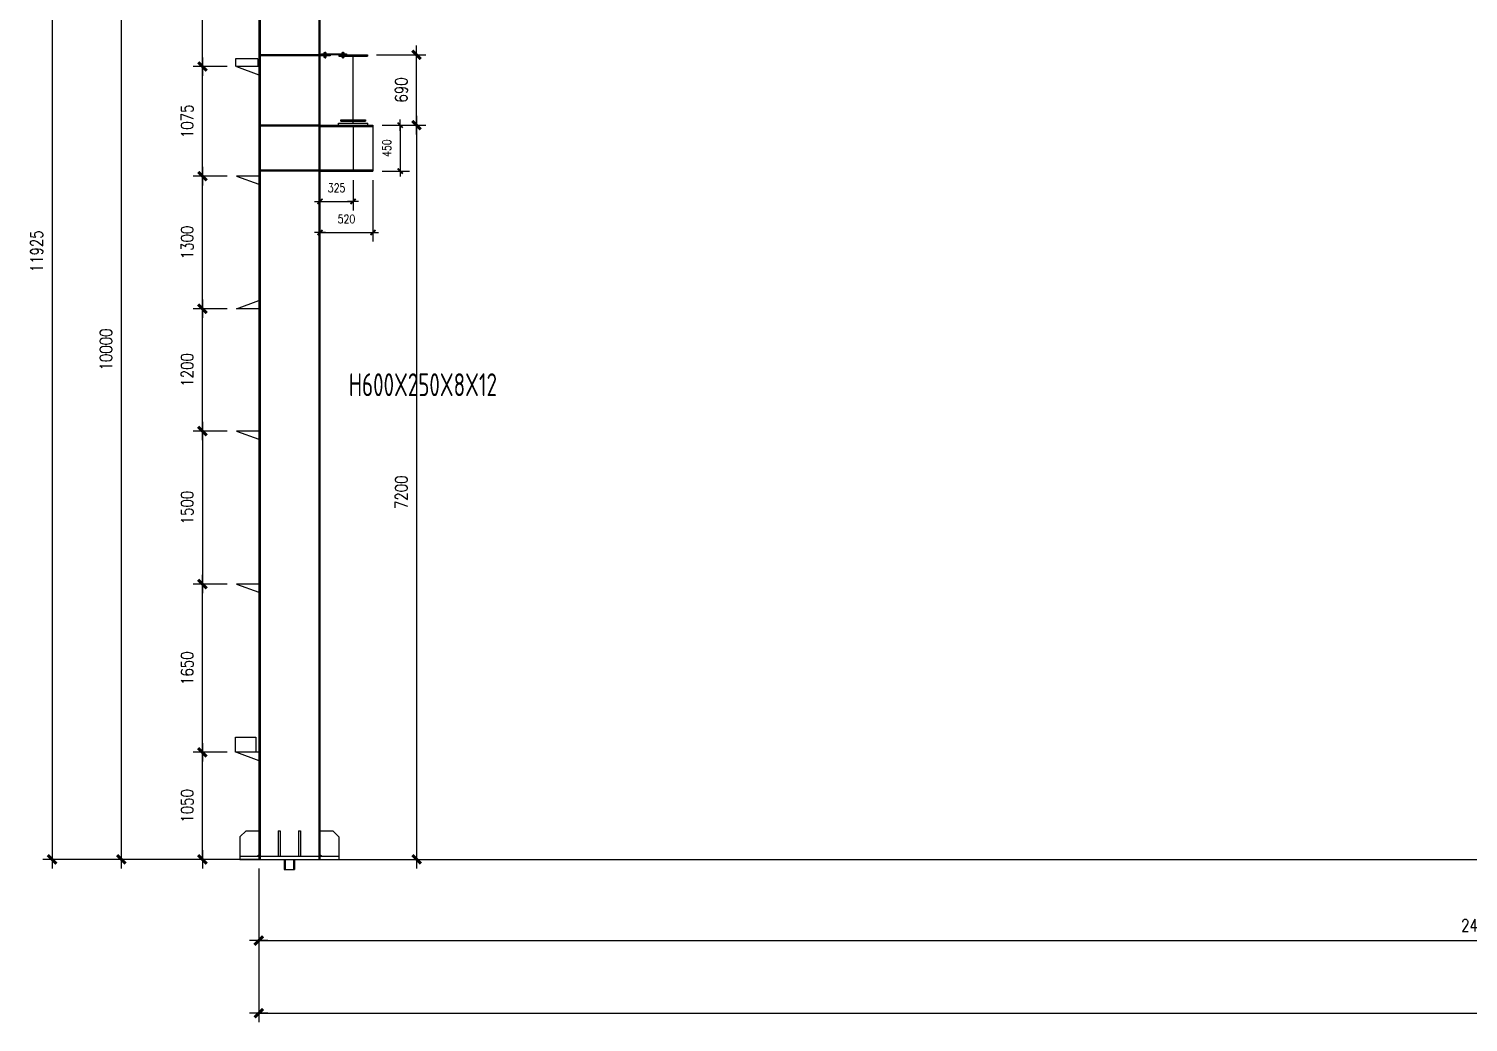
# Model space of a CAD drawing. Header units: millimetres. Extents: x 2451220 to 4527627, y -5186613 to -1639140.
# Drawn here: x 2483508 to 2497628, y -1674197 to -1664455 of the extents above; entities that cross this region are included whole.
import ezdxf

# ---------------------------------------------------------------- set-up
doc = ezdxf.new("R2010")
doc.units = ezdxf.units.MM
doc.header["$LTSCALE"] = 1000
doc.header["$PDMODE"] = 34
doc.linetypes.add('DASH', pattern=[0.35, 0.25, -0.1])
doc.styles.add('DIM_FONT', font='simplex.shx', dxfattribs={"width": 0.8, "bigfont": 'hztxt.shx'})
doc.styles.get("Standard").update_dxf_attribs({"font": 'txt', "bigfont": 'gbcbig.shx'})
doc.styles.add('TSSD_Label', font='Tssdeng.shx', dxfattribs={"width": 0.7, "bigfont": 'hztxt.shx'})
doc.dimstyles.get("Standard").update_dxf_attribs({"dimscale": 100, "dimtxt": 3.5, "dimasz": 1, "dimexe": 2.5, "dimexo": 3, "dimgap": 1.5, "dimtad": 1, "dimdec": 0, "dimzin": 0, "dimdsep": 46, "dimtxsty": 'Standard', "dimblk": 'ARCHTICK', "dimcen": 0.09, "dimadec": 0, "dimazin": 0, "dimtfac": 1, "dimtdec": 0, "dimtix": 1, "dimtmove": 2, "dimatfit": 3, "dimldrblk": 'ARCHTICK', "dimfxl": 1, "dimtolj": 1, "dimtzin": 0, "dimarcsym": 0})
doc.dimstyles.new('WGH(1)', dxfattribs={"dimscale": 1.2, "dimtxt": 100, "dimasz": 0.5, "dimexe": 75, "dimexo": 75, "dimgap": 75, "dimtad": 1, "dimdec": 0, "dimzin": 0, "dimdsep": 46, "dimtxsty": 'DIM_FONT', "dimblk1": '_DIMX', "dimblk2": '_DIMX', "dimsah": 1, "dimcen": 0.09, "dimclrd": 3, "dimclre": 3, "dimclrt": 7, "dimadec": 0, "dimazin": 0, "dimtfac": 1, "dimtdec": 0, "dimtix": 1, "dimtmove": 2, "dimatfit": 3, "dimldrblk": '_DIMX', "dimfxl": 1, "dimtolj": 1, "dimtzin": 0, "dimarcsym": 0})

# ---------------------------------------------------------------- blocks, each defined once
blk = doc.blocks.new('_DIMX')
blk.add_line((-150, 0), (150, 0))
at = {"const_width": 50}
blk.add_lwpolyline([(-70, -70), (70, 70)], dxfattribs=at)
blk = doc.blocks.new('*D1506')
at = {"color": 3, "lineweight": -2}
for p, q in [((2485444, -1662600), (2484325, -1662600)), ((2484415, -1662601), (2484415, -1672599)), ((2485674, -1672600), (2484325, -1672600))]:
    blk.add_line(p, q, dxfattribs=at)
at = {"layer": 'Defpoints', "color": 0}
for p in [(2485534, -1662600), (2484415, -1672600), (2485764, -1672600)]:
    blk.add_point(p, dxfattribs=at)
at = {"color": 3, "lineweight": -2, "xscale": 0.6, "yscale": 0.6, "zscale": 0.6}
for p, rotation in [((2484415, -1662600), 90), ((2484415, -1672600), 270)]:
    blk.add_blockref('_DIMX', p, dxfattribs=dict(at, rotation=rotation))
at = {"color": 7, "insert": (2484265, -1667600), "char_height": 120, "attachment_point": 5, "rotation": 90, "style": 'DIM_FONT'}
blk.add_mtext('\\A1;10000', dxfattribs=at)
blk = doc.blocks.new('*D278')
at = {"color": 3, "lineweight": -2}
for p, q in [((2485764, -1672690), (2485764, -1673487)), ((2509764, -1672690), (2509764, -1673487)), ((2485765, -1673397), (2509764, -1673397))]:
    blk.add_line(p, q, dxfattribs=at)
at = {"layer": 'Defpoints', "color": 0}
for p in [(2485764, -1672600), (2509764, -1672600), (2509764, -1673397)]:
    blk.add_point(p, dxfattribs=at)
at = {"color": 3, "lineweight": -2, "xscale": 0.6, "yscale": 0.6, "zscale": 0.6, "rotation": 180}
blk.add_blockref('_DIMX', (2485764, -1673397), dxfattribs=at)
at = {"color": 3, "lineweight": -2, "xscale": 0.6, "yscale": 0.6, "zscale": 0.6}
blk.add_blockref('_DIMX', (2509764, -1673397), dxfattribs=at)
at = {"color": 7, "insert": (2497764, -1673247), "char_height": 120, "attachment_point": 5, "style": 'DIM_FONT'}
blk.add_mtext('\\A1;24000', dxfattribs=at)
blk = doc.blocks.new('*D279')
at = {"color": 3, "lineweight": -2}
for p, q in [((2486974, -1665400), (2487402, -1665400)), ((2487312, -1665401), (2487312, -1672599)), ((2487029, -1672600), (2487402, -1672600))]:
    blk.add_line(p, q, dxfattribs=at)
at = {"layer": 'Defpoints', "color": 0}
for p in [(2486884, -1665400), (2486939, -1672600), (2487312, -1672600)]:
    blk.add_point(p, dxfattribs=at)
at = {"color": 3, "lineweight": -2, "xscale": 0.6, "yscale": 0.6, "zscale": 0.6}
for p, rotation in [((2487312, -1665400), 90), ((2487312, -1672600), 270)]:
    blk.add_blockref('_DIMX', p, dxfattribs=dict(at, rotation=rotation))
at = {"color": 7, "insert": (2487162, -1669000), "char_height": 120, "attachment_point": 5, "rotation": 90, "style": 'DIM_FONT'}
blk.add_mtext('\\A1;7200', dxfattribs=at)
blk = doc.blocks.new('*D1547')
at = {"color": 3, "lineweight": -2}
for p, q in [((2487064, -1665400), (2487241, -1665400)), ((2487151, -1665400), (2487151, -1665850)), ((2486974, -1665850), (2487241, -1665850))]:
    blk.add_line(p, q, dxfattribs=at)
at = {"layer": 'Defpoints', "color": 0}
for p in [(2486974, -1665400), (2486884, -1665850), (2487151, -1665850)]:
    blk.add_point(p, dxfattribs=at)
at = {"color": 3, "lineweight": -2, "xscale": 0.36, "yscale": 0.36, "zscale": 0.36}
for p, rotation in [((2487151, -1665400), 90), ((2487151, -1665850), 270)]:
    blk.add_blockref('_DIMX', p, dxfattribs=dict(at, rotation=rotation))
at = {"color": 7, "insert": (2487019, -1665625), "char_height": 84, "attachment_point": 5, "rotation": 90, "style": 'DIM_FONT'}
blk.add_mtext('\\A1;450', dxfattribs=at)
blk = doc.blocks.new('*D1548')
at = {"color": 3, "lineweight": -2}
for p, q in [((2486364, -1665940), (2486364, -1666237)), ((2486689, -1665940), (2486689, -1666237)), ((2486364, -1666147), (2486364, -1666147)), ((2486364, -1666147), (2486689, -1666147)), ((2486690, -1666147), (2486690, -1666147))]:
    blk.add_line(p, q, dxfattribs=at)
at = {"layer": 'Defpoints', "color": 0}
for p in [(2486364, -1665850), (2486689, -1665850), (2486689, -1666147)]:
    blk.add_point(p, dxfattribs=at)
at = {"color": 3, "lineweight": -2, "xscale": 0.36, "yscale": 0.36, "zscale": 0.36}
blk.add_blockref('_DIMX', (2486364, -1666147), dxfattribs=at)
at = {"color": 3, "lineweight": -2, "xscale": 0.36, "yscale": 0.36, "zscale": 0.36, "rotation": 180}
blk.add_blockref('_DIMX', (2486689, -1666147), dxfattribs=at)
at = {"color": 7, "insert": (2486527, -1666015), "char_height": 84, "attachment_point": 5, "style": 'DIM_FONT'}
blk.add_mtext('\\A1;325', dxfattribs=at)
blk = doc.blocks.new('*D1549')
at = {"color": 3, "lineweight": -2}
for p, q in [((2486364, -1665940), (2486364, -1666542)), ((2486884, -1665940), (2486884, -1666542)), ((2486365, -1666452), (2486884, -1666452))]:
    blk.add_line(p, q, dxfattribs=at)
at = {"layer": 'Defpoints', "color": 0}
for p in [(2486364, -1665850), (2486884, -1665850), (2486884, -1666452)]:
    blk.add_point(p, dxfattribs=at)
at = {"color": 3, "lineweight": -2, "xscale": 0.36, "yscale": 0.36, "zscale": 0.36, "rotation": 180}
blk.add_blockref('_DIMX', (2486364, -1666452), dxfattribs=at)
at = {"color": 3, "lineweight": -2, "xscale": 0.36, "yscale": 0.36, "zscale": 0.36}
blk.add_blockref('_DIMX', (2486884, -1666452), dxfattribs=at)
at = {"color": 7, "insert": (2486624, -1666320), "char_height": 84, "attachment_point": 5, "style": 'DIM_FONT'}
blk.add_mtext('\\A1;520', dxfattribs=at)
blk = doc.blocks.new('*D1550')
at = {"color": 3, "lineweight": -2}
for p, q in [((2486919, -1664710), (2487402, -1664710)), ((2487312, -1665399), (2487312, -1664711)), ((2487064, -1665400), (2487402, -1665400))]:
    blk.add_line(p, q, dxfattribs=at)
at = {"layer": 'Defpoints', "color": 0}
for p in [(2486829, -1664710), (2487312, -1664710), (2486974, -1665400)]:
    blk.add_point(p, dxfattribs=at)
at = {"color": 3, "lineweight": -2, "xscale": 0.6, "yscale": 0.6, "zscale": 0.6}
for p, rotation in [((2487312, -1664710), 90), ((2487312, -1665400), 270)]:
    blk.add_blockref('_DIMX', p, dxfattribs=dict(at, rotation=rotation))
at = {"color": 7, "insert": (2487162, -1665055), "char_height": 120, "attachment_point": 5, "rotation": 90, "style": 'DIM_FONT'}
blk.add_mtext('\\A1;690', dxfattribs=at)
blk = doc.blocks.new('*D1572')
at = {"color": 3, "lineweight": -2}
for p, q in [((2485454, -1671550), (2485121, -1671550)), ((2485211, -1672599), (2485211, -1671551)), ((2485454, -1672600), (2485121, -1672600))]:
    blk.add_line(p, q, dxfattribs=at)
at = {"layer": 'Defpoints', "color": 0}
for p in [(2485211, -1671550), (2485544, -1671550), (2485544, -1672600)]:
    blk.add_point(p, dxfattribs=at)
at = {"color": 3, "lineweight": -2, "xscale": 0.6, "yscale": 0.6, "zscale": 0.6}
for p, rotation in [((2485211, -1671550), 90), ((2485211, -1672600), 270)]:
    blk.add_blockref('_DIMX', p, dxfattribs=dict(at, rotation=rotation))
at = {"color": 7, "insert": (2485061, -1672075), "char_height": 120, "attachment_point": 5, "rotation": 90, "style": 'DIM_FONT'}
blk.add_mtext('\\A1;1050', dxfattribs=at)
blk = doc.blocks.new('*D1573')
at = {"color": 3, "lineweight": -2}
for p, q in [((2485454, -1669900), (2485121, -1669900)), ((2485211, -1671549), (2485211, -1669901)), ((2485454, -1671550), (2485121, -1671550))]:
    blk.add_line(p, q, dxfattribs=at)
at = {"layer": 'Defpoints', "color": 0}
for p in [(2485211, -1669900), (2485544, -1669900), (2485544, -1671550)]:
    blk.add_point(p, dxfattribs=at)
at = {"color": 3, "lineweight": -2, "xscale": 0.6, "yscale": 0.6, "zscale": 0.6}
for p, rotation in [((2485211, -1669900), 90), ((2485211, -1671550), 270)]:
    blk.add_blockref('_DIMX', p, dxfattribs=dict(at, rotation=rotation))
at = {"color": 7, "insert": (2485061, -1670725), "char_height": 120, "attachment_point": 5, "rotation": 90, "style": 'DIM_FONT'}
blk.add_mtext('\\A1;1650', dxfattribs=at)
blk = doc.blocks.new('*D1574')
at = {"color": 3, "lineweight": -2}
for p, q in [((2485454, -1667200), (2485121, -1667200)), ((2485211, -1668399), (2485211, -1667201)), ((2485454, -1668400), (2485121, -1668400))]:
    blk.add_line(p, q, dxfattribs=at)
at = {"layer": 'Defpoints', "color": 0}
for p in [(2485211, -1667200), (2485544, -1667200), (2485544, -1668400)]:
    blk.add_point(p, dxfattribs=at)
at = {"color": 3, "lineweight": -2, "xscale": 0.6, "yscale": 0.6, "zscale": 0.6}
for p, rotation in [((2485211, -1667200), 90), ((2485211, -1668400), 270)]:
    blk.add_blockref('_DIMX', p, dxfattribs=dict(at, rotation=rotation))
at = {"color": 7, "insert": (2485061, -1667800), "char_height": 120, "attachment_point": 5, "rotation": 90, "style": 'DIM_FONT'}
blk.add_mtext('\\A1;1200', dxfattribs=at)
blk = doc.blocks.new('*D1575')
at = {"color": 3, "lineweight": -2}
for p, q in [((2485454, -1665900), (2485121, -1665900)), ((2485211, -1667199), (2485211, -1665901)), ((2485454, -1667200), (2485121, -1667200))]:
    blk.add_line(p, q, dxfattribs=at)
at = {"layer": 'Defpoints', "color": 0}
for p in [(2485211, -1665900), (2485544, -1665900), (2485544, -1667200)]:
    blk.add_point(p, dxfattribs=at)
at = {"color": 3, "lineweight": -2, "xscale": 0.6, "yscale": 0.6, "zscale": 0.6}
for p, rotation in [((2485211, -1665900), 90), ((2485211, -1667200), 270)]:
    blk.add_blockref('_DIMX', p, dxfattribs=dict(at, rotation=rotation))
at = {"color": 7, "insert": (2485061, -1666550), "char_height": 120, "attachment_point": 5, "rotation": 90, "style": 'DIM_FONT'}
blk.add_mtext('\\A1;1300', dxfattribs=at)
blk = doc.blocks.new('*D1576')
at = {"color": 3, "lineweight": -2}
for p, q in [((2485454, -1664825), (2485121, -1664825)), ((2485211, -1665899), (2485211, -1664826)), ((2485454, -1665900), (2485121, -1665900))]:
    blk.add_line(p, q, dxfattribs=at)
at = {"layer": 'Defpoints', "color": 0}
for p in [(2485211, -1664825), (2485544, -1664825), (2485544, -1665900)]:
    blk.add_point(p, dxfattribs=at)
at = {"color": 3, "lineweight": -2, "xscale": 0.6, "yscale": 0.6, "zscale": 0.6}
for p, rotation in [((2485211, -1664825), 90), ((2485211, -1665900), 270)]:
    blk.add_blockref('_DIMX', p, dxfattribs=dict(at, rotation=rotation))
at = {"color": 7, "insert": (2485061, -1665362), "char_height": 120, "attachment_point": 5, "rotation": 90, "style": 'DIM_FONT'}
blk.add_mtext('\\A1;1075', dxfattribs=at)
blk = doc.blocks.new('*D1577')
at = {"color": 3, "lineweight": -2}
for p, q in [((2485454, -1663475), (2485121, -1663475)), ((2485211, -1664824), (2485211, -1663476)), ((2485454, -1664825), (2485121, -1664825))]:
    blk.add_line(p, q, dxfattribs=at)
at = {"layer": 'Defpoints', "color": 0}
for p in [(2485211, -1663475), (2485544, -1663475), (2485544, -1664825)]:
    blk.add_point(p, dxfattribs=at)
at = {"color": 3, "lineweight": -2, "xscale": 0.6, "yscale": 0.6, "zscale": 0.6}
for p, rotation in [((2485211, -1663475), 90), ((2485211, -1664825), 270)]:
    blk.add_blockref('_DIMX', p, dxfattribs=dict(at, rotation=rotation))
at = {"color": 7, "insert": (2485061, -1664150), "char_height": 120, "attachment_point": 5, "rotation": 90, "style": 'DIM_FONT'}
blk.add_mtext('\\A1;1350', dxfattribs=at)
blk = doc.blocks.new('*D282')
at = {"color": 3, "lineweight": -2}
for p, q in [((2485364, -1668400), (2485121, -1668400)), ((2485211, -1668401), (2485211, -1669899)), ((2485364, -1669900), (2485121, -1669900))]:
    blk.add_line(p, q, dxfattribs=at)
at = {"layer": 'Defpoints', "color": 0}
for p in [(2485454, -1668400), (2485211, -1669900), (2485454, -1669900)]:
    blk.add_point(p, dxfattribs=at)
at = {"color": 3, "lineweight": -2, "xscale": 0.6, "yscale": 0.6, "zscale": 0.6}
for p, rotation in [((2485211, -1668400), 90), ((2485211, -1669900), 270)]:
    blk.add_blockref('_DIMX', p, dxfattribs=dict(at, rotation=rotation))
at = {"color": 7, "insert": (2485061, -1669150), "char_height": 120, "attachment_point": 5, "rotation": 90, "style": 'DIM_FONT'}
blk.add_mtext('\\A1;1500', dxfattribs=at)
blk = doc.blocks.new('*D285')
at = {"color": 3, "lineweight": -2}
for p, q in [((2484669, -1660675), (2483646, -1660675)), ((2483736, -1660676), (2483736, -1672599)), ((2484669, -1672600), (2483646, -1672600))]:
    blk.add_line(p, q, dxfattribs=at)
at = {"layer": 'Defpoints', "color": 0}
for p in [(2484759, -1660675), (2483736, -1672600), (2484759, -1672600)]:
    blk.add_point(p, dxfattribs=at)
at = {"color": 3, "lineweight": -2, "xscale": 0.6, "yscale": 0.6, "zscale": 0.6}
for p, rotation in [((2483736, -1660675), 90), ((2483736, -1672600), 270)]:
    blk.add_blockref('_DIMX', p, dxfattribs=dict(at, rotation=rotation))
at = {"color": 7, "insert": (2483586, -1666637), "char_height": 120, "attachment_point": 5, "rotation": 90, "style": 'DIM_FONT'}
blk.add_mtext('\\A1;11925', dxfattribs=at)
blk = doc.blocks.new('*D86')
at = {"color": 3, "lineweight": -2}
for p, q in [((2485764, -1673179), (2485764, -1674197)), ((2533764, -1673179), (2533764, -1674197)), ((2485765, -1674107), (2533764, -1674107))]:
    blk.add_line(p, q, dxfattribs=at)
at = {"layer": 'Defpoints', "color": 0}
for p in [(2485764, -1673089), (2533764, -1673089), (2533764, -1674107)]:
    blk.add_point(p, dxfattribs=at)
at = {"color": 3, "lineweight": -2, "xscale": 0.6, "yscale": 0.6, "zscale": 0.6, "rotation": 180}
blk.add_blockref('_DIMX', (2485764, -1674107), dxfattribs=at)
at = {"color": 3, "lineweight": -2, "xscale": 0.6, "yscale": 0.6, "zscale": 0.6}
blk.add_blockref('_DIMX', (2533764, -1674107), dxfattribs=at)
at = {"color": 7, "insert": (2509764, -1673957), "char_height": 120, "attachment_point": 5, "style": 'DIM_FONT'}
blk.add_mtext('\\A1;48000', dxfattribs=at)

msp = doc.modelspace()

# ---------------------------------------------------------------- linework, layer by layer
for p, q in [((2485764.3, -1663367.9), (2485764.3, -1672599.9)), ((2485776.3, -1663367.9), (2485776.3, -1672599.9)), ((2486352.3, -1663367.9), (2486352.3, -1672599.9)), ((2486364.3, -1663367.9), (2486364.3, -1672599.9)), ((2486352.3, -1664709.9), (2485776.3, -1664709.9)), ((2486352.3, -1664719.9), (2485776.3, -1664719.9)), ((2486364.3, -1664709.9), (2486464.3, -1664709.9)), ((2486464.3, -1664719.9), (2486364.3, -1664719.9)), ((2486379.3, -1664709.9), (2486379.3, -1664699.9)), ((2486379.3, -1664699.9), (2486589.3, -1664699.9)), ((2486414.3, -1664709.9), (2486379.3, -1664709.9)), ((2486414.3, -1664679.6), (2486414.3, -1664744.9)), ((2486464.3, -1664709.9), (2486464.3, -1664719.9)), ((2486549.3, -1664709.9), (2486829.3, -1664709.9)), ((2486549.3, -1664709.9), (2486549.3, -1664723.9)), ((2486549.3, -1664723.9), (2486829.3, -1664723.9)), ((2486589.3, -1664679.6), (2486589.3, -1664744.9)), ((2486589.3, -1664699.9), (2486624.3, -1664699.9)), ((2486624.3, -1664699.9), (2486624.3, -1664709.9)), ((2486689.3, -1665379.9), (2486689.3, -1664709.9)), ((2486829.3, -1664709.9), (2486829.3, -1664723.9)), ((2485764.3, -1664824.9), (2485544.3, -1664824.9)), ((2485544.3, -1664824.9), (2485764.3, -1664904.9)), ((2486569.3, -1665347.9), (2486809.3, -1665347.9)), ((2486569.3, -1665359.9), (2486809.3, -1665359.9)), ((2486352.3, -1665399.9), (2485776.3, -1665399.9)), ((2486352.3, -1665409.9), (2485776.3, -1665409.9)), ((2486364.3, -1665399.9), (2486884.3, -1665399.9)), ((2486364.3, -1665411.9), (2486884.3, -1665411.9)), ((2486544.3, -1665379.9), (2486834.3, -1665379.9)), ((2486544.3, -1665399.9), (2486544.3, -1665379.9)), ((2486689.3, -1665411.9), (2486689.3, -1665837.9)), ((2486834.3, -1665399.9), (2486834.3, -1665379.9)), ((2486884.3, -1665399.9), (2486884.3, -1665849.9)), ((2485764.3, -1665899.9), (2485544.3, -1665899.9)), ((2485544.3, -1665899.9), (2485764.3, -1665979.9)), ((2486352.3, -1665839.9), (2485776.3, -1665839.9)), ((2486352.3, -1665849.9), (2485776.3, -1665849.9)), ((2486364.3, -1665837.9), (2486884.3, -1665837.9)), ((2486364.3, -1665849.9), (2486884.3, -1665849.9)), ((2485544.3, -1667199.9), (2485764.3, -1667119.9)), ((2485764.3, -1667199.9), (2485544.3, -1667199.9)), ((2485764.3, -1668399.9), (2485544.3, -1668399.9)), ((2485544.3, -1668399.9), (2485764.3, -1668479.9)), ((2485764.3, -1669899.9), (2485544.3, -1669899.9)), ((2485544.3, -1669899.9), (2485764.3, -1669979.9)), ((2485764.3, -1671549.9), (2485544.3, -1671549.9)), ((2485544.3, -1671549.9), (2485764.3, -1671629.9)), ((2485579.3, -1672379.9), (2485639.3, -1672319.9)), ((2485579.3, -1672379.9), (2485579.3, -1672569.9)), ((2485639.3, -1672319.9), (2485778.3, -1672319.9)), ((2485954.3, -1672319.9), (2485954.3, -1672569.9)), ((2485954.3, -1672319.9), (2485974.3, -1672319.9)), ((2485974.3, -1672319.9), (2485974.3, -1672569.9)), ((2486154.3, -1672319.9), (2486154.3, -1672569.9)), ((2486154.3, -1672319.9), (2486174.3, -1672319.9)), ((2486174.3, -1672319.9), (2486174.3, -1672569.9)), ((2486350.3, -1672319.9), (2486489.3, -1672319.9)), ((2486489.3, -1672319.9), (2486549.3, -1672379.9)), ((2486549.3, -1672379.9), (2486549.3, -1672569.9)), ((2485579.3, -1672569.9), (2485579.3, -1672599.9)), ((2485579.3, -1672569.9), (2486549.3, -1672569.9)), ((2485749.3, -1672569.9), (2485764.3, -1672554.9)), ((2485764.3, -1672569.9), (2486364.3, -1672569.9)), ((2486379.3, -1672569.9), (2486364.3, -1672554.9)), ((2486549.3, -1672569.9), (2486549.3, -1672599.9)), ((2485764.3, -1672599.9), (2485544.3, -1672599.9)), ((2485579.3, -1672599.9), (2486549.3, -1672599.9)), ((2485764.3, -1672599.9), (2486364.3, -1672599.9)), ((2485764.3, -1672599.9), (2509764.3, -1672599.9)), ((2486014.3, -1672599.9), (2486014.3, -1672699.9)), ((2486014.3, -1672699.9), (2486114.3, -1672699.9)), ((2486024.3, -1672599.9), (2486024.3, -1672699.9)), ((2486104.3, -1672599.9), (2486104.3, -1672699.9)), ((2486114.3, -1672599.9), (2486114.3, -1672699.9))]:
    msp.add_line(p, q)
at = {"color": 2}
msp.add_line((2485754.3, -1664749.9), (2485534.3, -1664749.9), dxfattribs=at)
for points in [[(2485534.3, -1664749.9), (2485534.3, -1664824.9)], [(2485754.3, -1664749.9), (2485754.3, -1664824.9)]]:
    msp.add_lwpolyline(points, dxfattribs=at)
msp.add_lwpolyline([(2486379.3, -1664699.9), (2486624.3, -1664699.9), (2486624.3, -1664709.9), (2486379.3, -1664709.9)], close=True, dxfattribs=at)
for points in [[(2486406.7, -1664688.5), (2486422.4, -1664688.5), (2486422.4, -1664736.3), (2486406.7, -1664736.3)], [(2486581.8, -1664688.5), (2486597.5, -1664688.5), (2486597.5, -1664736.3), (2486581.8, -1664736.3)], [(2486569.3, -1665347.9), (2486809.3, -1665347.9), (2486809.3, -1665359.9), (2486569.3, -1665359.9)]]:
    msp.add_lwpolyline(points, close=True)
at = {"color": 2, "linetype": 'DASH'}
msp.add_lwpolyline([(2485534.3, -1671399.9), (2485734.3, -1671399.9), (2485734.3, -1671549.9), (2485534.3, -1671549.9)], close=True, dxfattribs=at)

# ---------------------------------------------------------------- texts
at = {"color": 0, "style": 'TSSD_Label', "width": 0.7}
msp.add_text('H600X250X8X12', height=224.347, dxfattribs=at).set_placement((2486647.4, -1668057.4))

# ---------------------------------------------------------------- dimensions: what is measured, and where the dimension line sits
for base, p1, p2, dimstyle, override, picture, middle in [((2483736.4, -1672599.9), (2484758.7, -1660674.9), (2484758.7, -1672599.9), 'Standard', {"dimscale": 1.2, "dimtxt": 100, "dimasz": 0.5, "dimexe": 75, "dimexo": 75, "dimgap": 75, "dimtxsty": 'DIM_FONT', "dimblk1": '_DIMX', "dimblk2": '_DIMX', "dimsah": 1, "dimclrd": 3, "dimclre": 3, "dimclrt": 7, "dimldrblk": '_DIMX'}, '*D285', (2483586.4, -1666637.4)), ((2485211.3, -1663474.9), (2485544.3, -1664824.9), (2485544.3, -1663474.9), 'Standard', {"dimscale": 1.2, "dimtxt": 100, "dimasz": 0.5, "dimexe": 75, "dimexo": 75, "dimgap": 75, "dimtxsty": 'DIM_FONT', "dimblk1": '_DIMX', "dimblk2": '_DIMX', "dimsah": 1, "dimclrd": 3, "dimclre": 3, "dimclrt": 7, "dimldrblk": '_DIMX'}, '*D1577', (2485061.3, -1664149.9)), ((2487312.5, -1664709.9), (2486974.3, -1665399.9), (2486829.3, -1664709.9), 'Standard', {"dimscale": 1.2, "dimtxt": 100, "dimasz": 0.5, "dimexe": 75, "dimexo": 75, "dimgap": 75, "dimtxsty": 'DIM_FONT', "dimblk1": '_DIMX', "dimblk2": '_DIMX', "dimsah": 1, "dimclrd": 3, "dimclre": 3, "dimclrt": 7, "dimldrblk": '_DIMX'}, '*D1550', (2487162.5, -1665054.9)), ((2485211.3, -1664824.9), (2485544.3, -1665899.9), (2485544.3, -1664824.9), 'Standard', {"dimscale": 1.2, "dimtxt": 100, "dimasz": 0.5, "dimexe": 75, "dimexo": 75, "dimgap": 75, "dimtxsty": 'DIM_FONT', "dimblk1": '_DIMX', "dimblk2": '_DIMX', "dimsah": 1, "dimclrd": 3, "dimclre": 3, "dimclrt": 7, "dimldrblk": '_DIMX'}, '*D1576', (2485061.3, -1665362.4)), ((2487312.5, -1672599.9), (2486884.3, -1665399.9), (2486938.8, -1672599.9), 'Standard', {"dimscale": 1.2, "dimtxt": 100, "dimasz": 0.5, "dimexe": 75, "dimexo": 75, "dimgap": 75, "dimtxsty": 'DIM_FONT', "dimblk1": '_DIMX', "dimblk2": '_DIMX', "dimsah": 1, "dimclrd": 3, "dimclre": 3, "dimclrt": 7, "dimldrblk": '_DIMX'}, '*D279', (2487162.5, -1668999.9)), ((2487150.8, -1665849.9), (2486974.3, -1665399.9), (2486884.3, -1665849.9), 'WGH(1)', {"dimtxt": 70, "dimasz": 0.3}, '*D1547', (2487018.8, -1665624.9)), ((2485211.3, -1665899.9), (2485544.3, -1667199.9), (2485544.3, -1665899.9), 'Standard', {"dimscale": 1.2, "dimtxt": 100, "dimasz": 0.5, "dimexe": 75, "dimexo": 75, "dimgap": 75, "dimtxsty": 'DIM_FONT', "dimblk1": '_DIMX', "dimblk2": '_DIMX', "dimsah": 1, "dimclrd": 3, "dimclre": 3, "dimclrt": 7, "dimldrblk": '_DIMX'}, '*D1575', (2485061.3, -1666549.9)), ((2485211.3, -1667199.9), (2485544.3, -1668399.9), (2485544.3, -1667199.9), 'Standard', {"dimscale": 1.2, "dimtxt": 100, "dimasz": 0.5, "dimexe": 75, "dimexo": 75, "dimgap": 75, "dimtxsty": 'DIM_FONT', "dimblk1": '_DIMX', "dimblk2": '_DIMX', "dimsah": 1, "dimclrd": 3, "dimclre": 3, "dimclrt": 7, "dimldrblk": '_DIMX'}, '*D1574', (2485061.3, -1667799.9)), ((2485211.3, -1669899.9), (2485454.3, -1668399.9), (2485454.3, -1669899.9), 'Standard', {"dimscale": 1.2, "dimtxt": 100, "dimasz": 0.5, "dimexe": 75, "dimexo": 75, "dimgap": 75, "dimtxsty": 'DIM_FONT', "dimblk1": '_DIMX', "dimblk2": '_DIMX', "dimsah": 1, "dimclrd": 3, "dimclre": 3, "dimclrt": 7, "dimldrblk": '_DIMX'}, '*D282', (2485061.3, -1669149.9)), ((2485211.3, -1669899.9), (2485544.3, -1671549.9), (2485544.3, -1669899.9), 'Standard', {"dimscale": 1.2, "dimtxt": 100, "dimasz": 0.5, "dimexe": 75, "dimexo": 75, "dimgap": 75, "dimtxsty": 'DIM_FONT', "dimblk1": '_DIMX', "dimblk2": '_DIMX', "dimsah": 1, "dimclrd": 3, "dimclre": 3, "dimclrt": 7, "dimldrblk": '_DIMX'}, '*D1573', (2485061.3, -1670724.9)), ((2485211.3, -1671549.9), (2485544.3, -1672599.9), (2485544.3, -1671549.9), 'Standard', {"dimscale": 1.2, "dimtxt": 100, "dimasz": 0.5, "dimexe": 75, "dimexo": 75, "dimgap": 75, "dimtxsty": 'DIM_FONT', "dimblk1": '_DIMX', "dimblk2": '_DIMX', "dimsah": 1, "dimclrd": 3, "dimclre": 3, "dimclrt": 7, "dimldrblk": '_DIMX'}, '*D1572', (2485061.3, -1672074.9))]:
    dim = msp.add_linear_dim(base=base, p1=p1, p2=p2, angle=90, dimstyle=dimstyle, override=override)
    dim.commit()
    dim.dimension.update_dxf_attribs({"geometry": picture, "text_midpoint": middle})
dim = msp.add_linear_dim(base=(2484414.7, -1672599.9), p1=(2485534.3, -1662599.9), p2=(2485764.3, -1672599.9), angle=90, dimstyle='WGH(1)')
dim.commit()
dim.dimension.update_dxf_attribs({"geometry": '*D1506', "text_midpoint": (2484264.7, -1667599.9)})
for base, p1, p2, dimstyle, override, picture, middle in [((2486689.3, -1666147), (2486364.3, -1665849.9), (2486689.3, -1665849.9), 'WGH(1)', {"dimtxt": 70, "dimasz": 0.3}, '*D1548', (2486526.8, -1666015)), ((2486884.3, -1666452.1), (2486364.3, -1665849.9), (2486884.3, -1665849.9), 'WGH(1)', {"dimtxt": 70, "dimasz": 0.3}, '*D1549', (2486624.3, -1666320.1)), ((2509764.3, -1673397.4), (2485764.3, -1672599.9), (2509764.3, -1672599.9), 'Standard', {"dimscale": 1.2, "dimtxt": 100, "dimasz": 0.5, "dimexe": 75, "dimexo": 75, "dimgap": 75, "dimtxsty": 'DIM_FONT', "dimblk1": '_DIMX', "dimblk2": '_DIMX', "dimsah": 1, "dimclrd": 3, "dimclre": 3, "dimclrt": 7, "dimldrblk": '_DIMX'}, '*D278', (2497764.3, -1673247.4))]:
    dim = msp.add_linear_dim(base=base, p1=p1, p2=p2, dimstyle=dimstyle, override=override)
    dim.commit()
    dim.dimension.update_dxf_attribs({"geometry": picture, "text_midpoint": middle})
dim = msp.add_linear_dim(base=(2533764.3, -1674106.6), p1=(2485764.3, -1673088.7), p2=(2533764.3, -1673088.7), dimstyle='WGH(1)')
dim.commit()
dim.dimension.update_dxf_attribs({"geometry": '*D86', "text_midpoint": (2509764.3, -1673956.6)})

doc.saveas('drawing.dxf')
